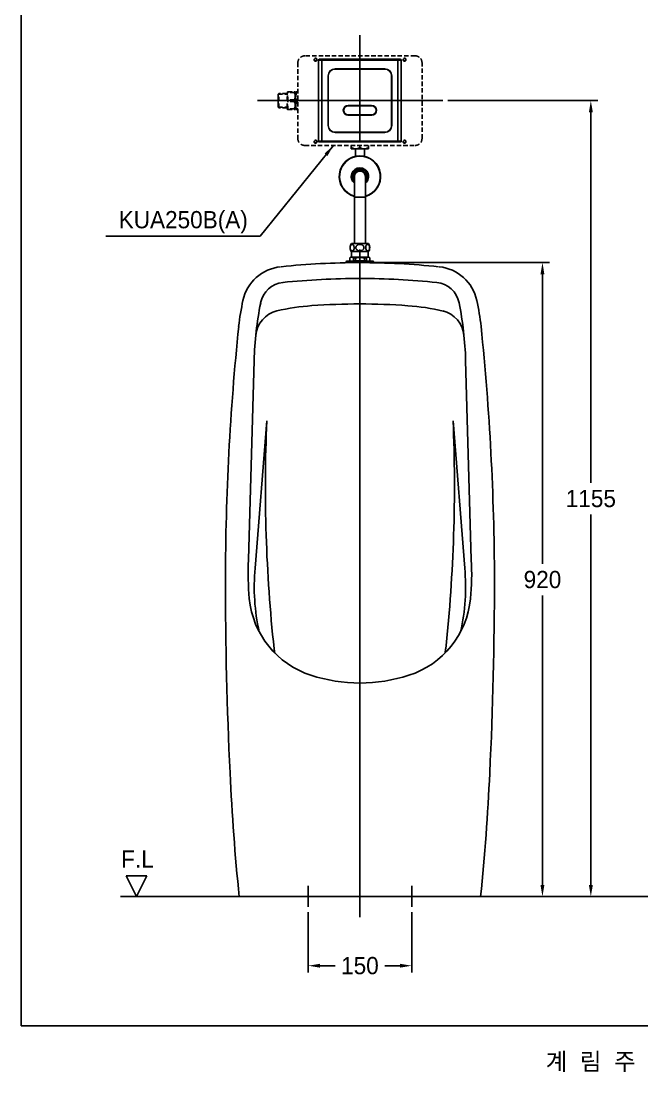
# Model space of a CAD drawing. Header units: millimetres. Extents: x 0 to 3700, y -67 to 2530.
# Drawn here: x 0 to 900, y -67 to 1458 of the extents above; entities that cross this region are included whole.
import ezdxf
from ezdxf.enums import TextEntityAlignment as Align
from ezdxf.lldxf.tags import DXFTag

# ---------------------------------------------------------------- set-up
doc = ezdxf.new("R2010")
doc.units = ezdxf.units.MM
doc.linetypes.add('DASHED2', pattern=[9.525, 6.35, -3.175])
for name, color, linetype in [('TEXT', 7, 'Continuous'), ('내부선 및 부속', 4, 'Continuous'), ('도각라인', 255, 'Continuous'), ('외형선', 3, 'Continuous'), ('점선', 6, 'DASHED2'), ('중심선', 1, 'DASHED'), ('치수선', 7, 'Continuous')]:
    doc.layers.add(name, color=color, linetype=linetype)
doc.styles.add('____', font='')
doc.styles.add('타이틀', font='H2GTRM.TTF', dxfattribs={"height": 25})
doc.styles.get('____').set_extended_font_data('굴림')
tags = doc.linetypes.add('DASHDOT', pattern=[70, 31, -13, 13, -13]).pattern_tags.tags
tags[10:11] = [DXFTag(74, 4), DXFTag(75, 0), DXFTag(340, '0'), DXFTag(46, 0.0), DXFTag(50, 0.0), DXFTag(44, 0.0), DXFTag(45, 0.0)]
tags[8:9] = [DXFTag(74, 4), DXFTag(75, 0), DXFTag(340, '0'), DXFTag(46, 0.0), DXFTag(50, 0.0), DXFTag(44, 0.0), DXFTag(45, 0.0)]
tags[6:7] = [DXFTag(74, 4), DXFTag(75, 0), DXFTag(340, '0'), DXFTag(46, 0.0), DXFTag(50, 0.0), DXFTag(44, 0.0), DXFTag(45, 0.0)]
tags[4:5] = [DXFTag(74, 4), DXFTag(75, 0), DXFTag(340, '0'), DXFTag(46, 0.0), DXFTag(50, 0.0), DXFTag(44, 0.0), DXFTag(45, 0.0)]
tags = doc.linetypes.add('DASHED', pattern=[25.72, 12.86, -12.86]).pattern_tags.tags
tags[6:7] = [DXFTag(74, 4), DXFTag(75, 0), DXFTag(340, '0'), DXFTag(46, 0.0), DXFTag(50, 0.0), DXFTag(44, 0.0), DXFTag(45, 0.0)]
tags[4:5] = [DXFTag(74, 4), DXFTag(75, 0), DXFTag(340, '0'), DXFTag(46, 0.0), DXFTag(50, 0.0), DXFTag(44, 0.0), DXFTag(45, 0.0)]
doc.dimstyles.new('MSADIM', dxfattribs={"dimtxt": 33, "dimasz": 17, "dimexe": 10, "dimexo": 7.5, "dimgap": 10, "dimtad": 0, "dimtih": 1, "dimtoh": 1, "dimdec": 0, "dimzin": 1, "dimdsep": 46, "dimtxsty": '____', "dimcen": 11.25, "dimadec": 0, "dimazin": 0, "dimtfac": 1, "dimtdec": 0, "dimtix": 1, "dimtmove": 0, "dimatfit": 3, "dimfxl": 0, "dimtolj": 1, "dimtzin": 1, "dimarcsym": 0})

# ---------------------------------------------------------------- blocks, each defined once
blk = doc.blocks.new('*D4')
at = {"layer": '치수선', "color": 0, "linetype": 'Continuous', "lineweight": -2}
for p, q in [((498.7, 1107.5), (765.8, 1107.5)), ((755.8, 1090.5), (755.8, 670.3)), ((755.8, 204.5), (755.8, 624.6)), ((705.9, 187.5), (765.8, 187.5))]:
    blk.add_line(p, q, dxfattribs=at)
at = {"layer": '치수선', "color": 0, "linetype": 'Continuous'}
for points in [[(752.9, 1090.5), (758.6, 1090.5), (755.8, 1107.5)], [(752.9, 204.5), (758.6, 204.5), (755.8, 187.5)]]:
    blk.add_solid(points, dxfattribs=at)
at = {"layer": '치수선', "color": 0, "linetype": 'Continuous', "insert": (755.8, 647.5), "char_height": 25, "attachment_point": 5, "style": '____'}
blk.add_mtext('\\A1;920', dxfattribs=at)
blk = doc.blocks.new('*D5')
at = {"layer": '치수선', "color": 0, "linetype": 'Continuous', "lineweight": -2}
for p, q in [((618.4, 1342.5), (835.9, 1342.5)), ((825.9, 1325.5), (825.9, 787.8)), ((825.9, 204.5), (825.9, 742.1)), ((786.3, 187.5), (835.9, 187.5))]:
    blk.add_line(p, q, dxfattribs=at)
at = {"layer": '치수선', "color": 0, "linetype": 'Continuous'}
for points in [[(823.1, 1325.5), (828.8, 1325.5), (825.9, 1342.5)], [(823.1, 204.5), (828.8, 204.5), (825.9, 187.5)]]:
    blk.add_solid(points, dxfattribs=at)
at = {"layer": '치수선', "color": 0, "linetype": 'Continuous', "insert": (825.9, 765), "char_height": 25, "attachment_point": 5, "style": '____'}
blk.add_mtext('\\A1;1155', dxfattribs=at)
blk = doc.blocks.new('*D9')
at = {"layer": '치수선', "color": 0, "linetype": 'Continuous', "lineweight": -2}
for p, q in [((416.2, 165.2), (416.2, 77.3)), ((566.2, 165.2), (566.2, 77.3)), ((433.2, 87.3), (455.2, 87.3)), ((549.2, 87.3), (527.1, 87.3))]:
    blk.add_line(p, q, dxfattribs=at)
at = {"layer": '치수선', "color": 0, "linetype": 'Continuous'}
for points in [[(433.2, 90.1), (433.2, 84.5), (416.2, 87.3)], [(549.2, 90.1), (549.2, 84.5), (566.2, 87.3)]]:
    blk.add_solid(points, dxfattribs=at)
at = {"layer": '치수선', "color": 0, "linetype": 'Continuous', "insert": (491.2, 87.3), "char_height": 25, "attachment_point": 5, "style": '____'}
blk.add_mtext('\\A1;150', dxfattribs=at)

msp = doc.modelspace()

# ---------------------------------------------------------------- linework, layer by layer
for p, q in [((474.2, 1335), (474.2, 1335.4)), ((474.2, 1321.6), (474.2, 1321.9))]:
    msp.add_line(p, q)
at = {"layer": '내부선 및 부속', "linetype": 'Continuous'}
for p, q in [((431.2, 1401.4), (431.2, 1283.5)), ((432.2, 1402.5), (432.2, 1402.4)), ((550.2, 1402.5), (432.2, 1402.5)), ((436.2, 1282.9), (436.2, 1402.1)), ((436.2, 1402.1), (546.2, 1402.1)), ((436.2, 1401.1), (546.2, 1401.1)), ((527.2, 1388.6), (455.2, 1388.6)), ((455.2, 1388.4), (527.2, 1388.4)), ((546.2, 1282.9), (546.2, 1402.1)), ((550.2, 1402.4), (550.2, 1402.5)), ((551.2, 1283.5), (551.2, 1401.4)), ((445.1, 1378.5), (445.1, 1306.5)), ((445.3, 1306.5), (445.3, 1378.5)), ((537.1, 1378.5), (537.1, 1306.5)), ((537.3, 1306.5), (537.3, 1378.5)), ((508.2, 1335.6), (474.2, 1335.6)), ((474.2, 1335.4), (508.2, 1335.4)), ((508.2, 1335.3), (474.2, 1335.3)), ((474.2, 1335), (508.2, 1335)), ((508.2, 1335.4), (508.2, 1335)), ((508.2, 1321.9), (474.2, 1321.9)), ((508.2, 1321.6), (474.2, 1321.6)), ((474.2, 1321.6), (508.2, 1321.6)), ((474.2, 1321.4), (508.2, 1321.4)), ((508.2, 1321.9), (508.2, 1321.6)), ((527.2, 1296.6), (455.2, 1296.6)), ((455.2, 1296.4), (527.2, 1296.4)), ((432.2, 1282.5), (432.2, 1282.5)), ((432.2, 1282.5), (550.2, 1282.5)), ((546.2, 1283.9), (436.2, 1283.9)), ((546.2, 1282.9), (436.2, 1282.9)), ((550.2, 1282.5), (550.2, 1282.5)), ((478.7, 1272.5), (478.7, 1277.5)), ((478.7, 1272.5), (503.7, 1272.5)), ((484.8, 1272.5), (484.8, 1261.7)), ((491.2, 1274.4), (491.2, 1277.5)), ((497.6, 1272.5), (497.6, 1261.7)), ((503.7, 1272.5), (503.7, 1277.5)), ((483.3, 1232.5), (483.3, 1135)), ((499.1, 1232.5), (499.1, 1135)), ((499.1, 1202.5), (483.3, 1202.5)), ((477.1, 1130.4), (477, 1130)), ((477, 1130), (477, 1129.2)), ((477, 1129.2), (477, 1128.2)), ((477.2, 1130.9), (477.1, 1130.7)), ((477.1, 1130.7), (477.1, 1130.4)), ((477.3, 1131.4), (477.2, 1131.2)), ((477.2, 1131.2), (477.2, 1130.9)), ((477.4, 1131.6), (477.3, 1131.4)), ((477.5, 1131.9), (477.4, 1131.8)), ((477.4, 1131.8), (477.4, 1131.6)), ((477.6, 1132.2), (477.5, 1132)), ((477.5, 1132), (477.5, 1131.9)), ((477.7, 1132.3), (477.6, 1132.2)), ((477.8, 1132.5), (477.7, 1132.4)), ((477.7, 1132.4), (477.7, 1132.3)), ((477.9, 1132.7), (477.8, 1132.5)), ((478, 1132.9), (477.9, 1132.8)), ((477.9, 1132.8), (477.9, 1132.7)), ((478.1, 1133), (478, 1132.9)), ((478.2, 1133.1), (478.1, 1133)), ((478.3, 1133.2), (478.2, 1133.1)), ((478.4, 1133.3), (478.3, 1133.2)), ((478.5, 1133.5), (478.4, 1133.4)), ((478.4, 1133.4), (478.4, 1133.3)), ((478.6, 1133.5), (478.5, 1133.5)), ((478.7, 1133.6), (478.6, 1133.5)), ((478.8, 1133.7), (478.7, 1133.6)), ((478.8, 1135), (491.2, 1135)), ((478.9, 1133.7), (478.8, 1133.7)), ((479, 1133.8), (478.9, 1133.7)), ((479.1, 1133.8), (479, 1133.8)), ((479.2, 1133.9), (479.1, 1133.8)), ((479.3, 1133.9), (479.2, 1133.9)), ((479.5, 1134), (479.3, 1133.9)), ((479.7, 1134), (479.5, 1134)), ((479.9, 1134), (479.7, 1134)), ((480.1, 1134), (479.9, 1134)), ((480.3, 1134), (480.1, 1134)), ((480.5, 1133.9), (480.3, 1134)), ((480.6, 1133.9), (480.5, 1133.9)), ((480.7, 1133.9), (480.6, 1133.9)), ((480.8, 1133.8), (480.7, 1133.9)), ((480.9, 1133.8), (480.8, 1133.8)), ((480.9, 1133.7), (480.9, 1133.8)), ((481, 1133.6), (480.9, 1133.7)), ((481.1, 1133.6), (481, 1133.6)), ((481.2, 1133.5), (481.1, 1133.6)), ((481.3, 1133.4), (481.2, 1133.5)), ((481.4, 1133.3), (481.3, 1133.4)), ((481.5, 1133.2), (481.4, 1133.3)), ((481.6, 1133.1), (481.5, 1133.2)), ((481.7, 1133), (481.6, 1133.1)), ((481.7, 1132.9), (481.7, 1133)), ((481.8, 1132.8), (481.7, 1132.9)), ((481.9, 1132.7), (481.8, 1132.8)), ((482, 1132.6), (481.9, 1132.7)), ((482, 1132.5), (482, 1132.6)), ((482.1, 1132.4), (482, 1132.5)), ((482.2, 1132.2), (482.1, 1132.4)), ((482.2, 1132.1), (482.2, 1132.2)), ((482.3, 1132), (482.2, 1132.1)), ((482.3, 1131.8), (482.3, 1132)), ((482.4, 1131.7), (482.3, 1131.8)), ((482.5, 1131.5), (482.4, 1131.7)), ((482.5, 1131.3), (482.5, 1131.5)), ((482.6, 1131.1), (482.5, 1131.3)), ((482.6, 1130.9), (482.6, 1131.1)), ((482.7, 1130.5), (482.6, 1130.9)), ((482.8, 1130.2), (482.7, 1130.5)), ((482.8, 1129.2), (482.8, 1130.2)), ((483.3, 1135), (499.1, 1135)), ((485.3, 1129), (485.5, 1128.2)), ((485.9, 1131.2), (485.7, 1130.9)), ((486.1, 1131.6), (485.9, 1131.2)), ((486.3, 1131.9), (486.1, 1131.6)), ((486.6, 1132.2), (486.3, 1131.9)), ((486.9, 1132.5), (486.6, 1132.2)), ((487.2, 1132.7), (486.9, 1132.5)), ((487.6, 1133), (487.2, 1132.7)), ((487.9, 1133.2), (487.6, 1133)), ((488.3, 1133.4), (487.9, 1133.2)), ((488.8, 1133.6), (488.3, 1133.4)), ((489.4, 1133.8), (488.8, 1133.6)), ((503.5, 1135), (491.2, 1135)), ((493.5, 1133.6), (493, 1133.8)), ((494, 1133.4), (493.5, 1133.6)), ((494.4, 1133.2), (494, 1133.4)), ((494.8, 1133), (494.4, 1133.2)), ((495.1, 1132.7), (494.8, 1133)), ((495.4, 1132.5), (495.1, 1132.7)), ((495.8, 1132.2), (495.4, 1132.5)), ((496, 1131.9), (495.8, 1132.2)), ((496.2, 1131.6), (496, 1131.9)), ((496.4, 1131.2), (496.2, 1131.6)), ((496.6, 1130.9), (496.4, 1131.2)), ((496.9, 1128.2), (497, 1129)), ((499.6, 1130.2), (499.5, 1129.2)), ((499.7, 1130.9), (499.6, 1130.5)), ((499.6, 1130.5), (499.6, 1130.2)), ((499.8, 1131.3), (499.7, 1131.1)), ((499.7, 1131.1), (499.7, 1130.9)), ((499.9, 1131.5), (499.8, 1131.3)), ((500, 1131.8), (499.9, 1131.7)), ((499.9, 1131.7), (499.9, 1131.5)), ((500.1, 1132.1), (500, 1132)), ((500, 1132), (500, 1131.8)), ((500.2, 1132.4), (500.1, 1132.2)), ((500.1, 1132.2), (500.1, 1132.1)), ((500.3, 1132.5), (500.2, 1132.4)), ((500.4, 1132.6), (500.3, 1132.5)), ((500.5, 1132.8), (500.4, 1132.7)), ((500.4, 1132.7), (500.4, 1132.6)), ((500.6, 1132.9), (500.5, 1132.8)), ((500.7, 1133), (500.6, 1132.9)), ((500.8, 1133.2), (500.7, 1133.1)), ((500.7, 1133.1), (500.7, 1133)), ((500.9, 1133.3), (500.8, 1133.2)), ((501, 1133.4), (500.9, 1133.3)), ((501.1, 1133.5), (501, 1133.4)), ((501.2, 1133.6), (501.1, 1133.5)), ((501.3, 1133.6), (501.2, 1133.6)), ((501.4, 1133.7), (501.3, 1133.6)), ((501.5, 1133.8), (501.4, 1133.7)), ((501.6, 1133.8), (501.5, 1133.8)), ((501.7, 1133.9), (501.6, 1133.8)), ((501.8, 1133.9), (501.7, 1133.9)), ((501.9, 1133.9), (501.8, 1133.9)), ((502.1, 1134), (501.9, 1133.9)), ((502.3, 1134), (502.1, 1134)), ((502.4, 1134), (502.3, 1134)), ((502.6, 1134), (502.4, 1134)), ((502.8, 1134), (502.6, 1134)), ((503, 1133.9), (502.8, 1134)), ((503.1, 1133.9), (503, 1133.9)), ((503.2, 1133.8), (503.1, 1133.9)), ((503.3, 1133.8), (503.2, 1133.8)), ((503.4, 1133.7), (503.3, 1133.8)), ((503.5, 1133.7), (503.4, 1133.7)), ((503.6, 1133.6), (503.5, 1133.7)), ((503.7, 1133.5), (503.6, 1133.6)), ((503.8, 1133.5), (503.7, 1133.5)), ((503.9, 1133.4), (503.8, 1133.5)), ((504, 1133.3), (503.9, 1133.4)), ((504.1, 1133.2), (504, 1133.3)), ((504.1, 1133.1), (504.1, 1133.2)), ((504.2, 1133), (504.1, 1133.1)), ((504.3, 1132.9), (504.2, 1133)), ((504.4, 1132.8), (504.3, 1132.9)), ((504.4, 1132.7), (504.4, 1132.8)), ((504.5, 1132.5), (504.4, 1132.7)), ((504.6, 1132.4), (504.5, 1132.5)), ((504.7, 1132.3), (504.6, 1132.4)), ((504.7, 1132.2), (504.7, 1132.3)), ((504.8, 1132), (504.7, 1132.2)), ((504.8, 1131.9), (504.8, 1132)), ((504.9, 1131.8), (504.8, 1131.9)), ((504.9, 1131.6), (504.9, 1131.8)), ((505, 1131.4), (504.9, 1131.6)), ((505.1, 1131.2), (505, 1131.4)), ((505.1, 1130.9), (505.1, 1131.2)), ((505.2, 1130.7), (505.1, 1130.9)), ((505.2, 1130.4), (505.2, 1130.7)), ((505.3, 1130), (505.2, 1130.4)), ((505.3, 1129.2), (505.3, 1130)), ((505.3, 1128.2), (505.3, 1129.2)), ((476.7, 1114.6), (478.2, 1115.5)), ((476.7, 1114.6), (476.7, 1110.5)), ((477, 1128.2), (477.1, 1127.9)), ((477.1, 1127.9), (477.2, 1127.6)), ((477.2, 1127.6), (477.2, 1127.3)), ((477.2, 1127.3), (477.3, 1127.1)), ((477.3, 1127.1), (477.3, 1126.9)), ((477.3, 1126.9), (477.4, 1126.7)), ((477.4, 1126.7), (477.5, 1126.6)), ((477.5, 1126.6), (477.5, 1126.4)), ((477.5, 1126.4), (477.6, 1126.3)), ((477.6, 1126.3), (477.6, 1126.2)), ((477.6, 1126.2), (477.7, 1126)), ((477.7, 1126), (477.8, 1125.9)), ((477.8, 1125.9), (477.8, 1125.8)), ((477.8, 1125.8), (477.9, 1125.7)), ((477.9, 1125.7), (478, 1125.6)), ((478, 1125.6), (478.1, 1125.5)), ((478.1, 1125.5), (478.1, 1125.4)), ((478.1, 1125.4), (478.2, 1125.3)), ((478.2, 1125.3), (478.3, 1125.2)), ((491.2, 1115.5), (478.2, 1115.5)), ((478.3, 1125.2), (478.4, 1125.1)), ((478.4, 1125.1), (478.5, 1125)), ((478.5, 1125), (478.6, 1124.9)), ((478.6, 1124.9), (478.7, 1124.8)), ((478.7, 1124.8), (478.8, 1124.8)), ((478.8, 1124.8), (478.9, 1124.7)), ((482.7, 1123.5), (478.8, 1123.5)), ((478.9, 1124.7), (478.9, 1124.6)), ((478.9, 1124.6), (479, 1124.6)), ((479, 1124.6), (479.1, 1124.6)), ((479.1, 1124.6), (479.2, 1124.5)), ((479.2, 1124.5), (479.3, 1124.5)), ((479.2, 1123.5), (479.2, 1115.4)), ((479.3, 1124.5), (479.5, 1124.4)), ((479.5, 1124.4), (479.7, 1124.4)), ((479.7, 1124.4), (479.9, 1124.4)), ((479.9, 1124.4), (480.1, 1124.4)), ((480.1, 1124.4), (480.3, 1124.4)), ((480.3, 1124.4), (480.5, 1124.5)), ((480.5, 1124.5), (480.6, 1124.5)), ((480.6, 1124.5), (480.7, 1124.6)), ((480.7, 1124.6), (480.8, 1124.6)), ((480.8, 1124.6), (480.9, 1124.7)), ((480.9, 1124.7), (481, 1124.7)), ((481, 1124.7), (481.1, 1124.8)), ((481.1, 1124.8), (481.2, 1124.9)), ((481.2, 1124.9), (481.3, 1125)), ((481.3, 1125), (481.4, 1125)), ((481.4, 1125), (481.5, 1125.1)), ((481.5, 1125.2), (481.6, 1125.3)), ((481.5, 1125.1), (481.5, 1125.2)), ((481.6, 1125.3), (481.7, 1125.4)), ((481.7, 1114.5), (481.7, 1112.5)), ((491.2, 1123.5), (482.7, 1123.5)), ((484.7, 1114.5), (484.7, 1112.5)), ((485.5, 1128.2), (485.6, 1127.6)), ((485.6, 1127.6), (485.8, 1127.3)), ((485.8, 1127.3), (486, 1126.9)), ((486, 1126.9), (486.2, 1126.6)), ((486.2, 1126.6), (486.4, 1126.4)), ((486.4, 1126.4), (486.8, 1126)), ((486.8, 1126), (487, 1125.8)), ((487, 1125.8), (487.3, 1125.6)), ((487.3, 1125.6), (487.6, 1125.4)), ((491.2, 1123.5), (499.7, 1123.5)), ((491.2, 1115.5), (504.2, 1115.5)), ((494.7, 1125.4), (495, 1125.6)), ((495, 1125.6), (495.3, 1125.8)), ((495.3, 1125.8), (495.6, 1126)), ((495.6, 1126), (495.9, 1126.4)), ((495.9, 1126.4), (496.1, 1126.6)), ((496.1, 1126.6), (496.3, 1126.9)), ((496.3, 1126.9), (496.5, 1127.3)), ((496.5, 1127.3), (496.7, 1127.6)), ((496.7, 1127.6), (496.9, 1128.2)), ((497.7, 1114.5), (497.7, 1112.5)), ((499.7, 1123.5), (503.5, 1123.5)), ((500.6, 1125.4), (500.7, 1125.3)), ((500.7, 1125.3), (500.8, 1125.2)), ((500.7, 1114.5), (500.7, 1112.5)), ((500.8, 1125.2), (500.9, 1125.1)), ((500.9, 1125.1), (501, 1125)), ((501, 1125), (501, 1125)), ((501, 1125), (501.1, 1124.9)), ((501.1, 1124.9), (501.2, 1124.8)), ((501.2, 1124.8), (501.3, 1124.7)), ((501.3, 1124.7), (501.4, 1124.7)), ((501.4, 1124.7), (501.5, 1124.6)), ((501.5, 1124.6), (501.6, 1124.6)), ((501.6, 1124.6), (501.7, 1124.5)), ((501.7, 1124.5), (501.8, 1124.5)), ((501.8, 1124.5), (502.1, 1124.4)), ((502.1, 1124.4), (502.3, 1124.4)), ((502.3, 1124.4), (502.4, 1124.4)), ((502.4, 1124.4), (502.6, 1124.4)), ((502.6, 1124.4), (502.8, 1124.4)), ((502.8, 1124.4), (503, 1124.5)), ((503, 1124.5), (503.1, 1124.5)), ((503.1, 1124.5), (503.2, 1124.6)), ((503.2, 1124.6), (503.3, 1124.6)), ((503.2, 1123.5), (503.2, 1115.4)), ((503.3, 1124.6), (503.4, 1124.6)), ((503.4, 1124.6), (503.5, 1124.7)), ((503.5, 1124.7), (503.6, 1124.8)), ((503.6, 1124.8), (503.7, 1124.8)), ((503.7, 1124.9), (503.8, 1125)), ((503.7, 1124.8), (503.7, 1124.9)), ((503.8, 1125), (503.9, 1125.1)), ((503.9, 1125.1), (504, 1125.2)), ((504, 1125.2), (504.1, 1125.3)), ((504.1, 1125.3), (504.2, 1125.4)), ((504.2, 1125.4), (504.3, 1125.5)), ((505.7, 1114.6), (504.2, 1115.5)), ((504.3, 1125.6), (504.4, 1125.7)), ((504.3, 1125.5), (504.3, 1125.6)), ((504.4, 1125.7), (504.5, 1125.8)), ((504.5, 1125.8), (504.6, 1125.9)), ((504.6, 1126), (504.7, 1126.2)), ((504.6, 1125.9), (504.6, 1126)), ((504.7, 1126.3), (504.8, 1126.4)), ((504.7, 1126.2), (504.7, 1126.3)), ((504.8, 1126.4), (504.9, 1126.6)), ((504.9, 1126.7), (505, 1126.9)), ((504.9, 1126.6), (504.9, 1126.7)), ((505, 1127.1), (505.1, 1127.3)), ((505, 1126.9), (505, 1127.1)), ((505.1, 1127.3), (505.2, 1127.6)), ((505.2, 1127.9), (505.3, 1128.2)), ((505.2, 1127.6), (505.2, 1127.9)), ((505.7, 1114.6), (505.7, 1110.5)), ((510.2, 1109.5), (472.2, 1109.5)), ((472.2, 1107.5), (491.2, 1107.5)), ((473.2, 1107.5), (509.2, 1107.5)), ((475.7, 1109.5), (475.8, 1109.5)), ((481.7, 1112.5), (481.7, 1110.5)), ((484.7, 1112.5), (484.7, 1110.5)), ((510.2, 1107.5), (491.2, 1107.5)), ((497.7, 1112.5), (497.7, 1110.5)), ((500.7, 1112.5), (500.7, 1110.5)), ((506.6, 1109.5), (506.7, 1109.5)), ((356.2, 877.7), (339.2, 664)), ((626.2, 877.7), (643.1, 664))]:
    msp.add_line(p, q, dxfattribs=at)
at = {"layer": '내부선 및 부속', "linetype": 'Continuous', "flags": 128}
for points in [[(491.2, 1047.5, -0.017384), (560.6, 1045)], [(560.6, 1045, -0.04069), (612, 1037.2)], [(611.3, 1037.4, -0.324664), (642, 1001.9)], [(366.8, 547.2, -0.037631), (356.2, 877.7)], [(345.2, 571.9, -0.077317), (339.2, 664)], [(367.7, 541.1, -0.015309), (366.8, 547.2)]]:
    msp.add_lwpolyline(points, format="xyb", dxfattribs=at)
at = {"layer": '내부선 및 부속', "linetype": 'Continuous'}
for centre, radius, start, end in [((455.2, 1378.5), 10.1, 90, 180), ((455.2, 1378.5), 9.9, 90, 180), ((527.2, 1378.5), 10.1, 0, 90), ((527.2, 1378.5), 9.9, 0, 90), ((550.2, 1401.4), 0.982, 0.0025, 2.5077), ((474.2, 1328.5), 7.1, 90, 270), ((474.2, 1328.5), 6.9, 90, 270), ((474.2, 1328.5), 6.89, 90, 270), ((474.2, 1328.5), 6.59, 90, 270), ((508.2, 1328.5), 7.1, 270, 90), ((508.2, 1328.5), 6.9, 270, 90), ((508.2, 1328.5), 6.89, 270, 90), ((508.2, 1328.5), 6.59, 270, 90), ((455.2, 1306.5), 10.1, 180, 270), ((455.2, 1306.5), 9.9, 180, 270), ((527.2, 1306.5), 10.1, 270, 0), ((527.2, 1306.5), 9.9, 270, 0), ((432.1, 1283.5), 0.982, 180.0025, 182.5077), ((491.2, 1232.5), 30, 285.2839, 254.7161), ((491.2, 1232.5), 29.6, 285.5059, 254.4941), ((491.2, 1232.5), 12.6, 308.8913, 231.1087), ((491.2, 1232.5), 11, 315.9082, 224.0918), ((491.2, 1232.5), 9, 331.8877, 208.1122), ((491.2, 1232.5), 8, 352.6814, 187.3186), ((491.2, 1232.5), 7.9, 0, 180), ((486.9, 1129.2), 9.98, 144.4985, 179.7412), ((486.9, 1129.2), 9.98, 179.7412, 214.8682), ((477.4, 1128.8), 5.48, 322.4236, 4.714), ((489, 1129.3), 3.73, 153.456, 184.8193), ((490.7, 1129.3), 4.7, 84.3415, 106.5393), ((491.6, 1129.3), 4.7, 73.4607, 95.6585), ((493.3, 1129.3), 3.73, 355.1807, 26.544), ((505, 1128.8), 5.48, 175.286, 217.5764), ((495.4, 1129.2), 9.98, 0.2588, 35.5015), ((495.4, 1129.2), 9.98, 325.1318, 0.2588), ((478.2, 1109), 6.43, 57.6144, 90.4948), ((483.2, 1108.9), 5.72, 74.7919, 105.2081), ((490.4, 1081.7), 33.2, 88.77, 100.0274), ((491.2, 1131.3), 6.92, 239.3391, 269.8436), ((491.1, 1131.3), 6.92, 270.1564, 300.6609), ((491.9, 1081.7), 33.2, 79.9726, 91.23), ((499.2, 1108.9), 5.72, 74.7919, 105.2081), ((504.1, 1109), 6.43, 89.5052, 122.3856), ((472.2, 1108.5), 1, 90, 180), ((472.2, 1108.5), 1, 180, 270), ((475.7, 1110.5), 1, 275.4232, 0), ((479.2, 1113.1), 3.63, 226.537, 313.5656), ((483.2, 1116), 5.72, 254.7919, 285.2081), ((490.4, 1143.2), 33.2, 259.9726, 271.23), ((491.9, 1143.2), 33.2, 268.77, 280.0274), ((499.2, 1116), 5.72, 254.7919, 285.2081), ((503.2, 1113.1), 3.63, 226.4344, 313.463), ((506.7, 1110.5), 1, 180, 264.5768), ((510.2, 1108.5), 1, 0, 90), ((510.2, 1108.5), 1, 270, 0), ((380.1, 998.4), 40, 103.169, 175.1159), ((443.9, 725.8), 320, 93.9838, 103.169), ((491.2, 47.5), 1000, 90, 93.9838), ((-1571.8, 783.3), 2200, 353.8373, 2.4577), ((344.3, 637), 300, 347.4637, 5.1483), ((516, 557.9), 100, 350.3291, 353.8373)]:
    msp.add_arc(centre, radius, start, end, dxfattribs=at)
for centre, start_param, end_param in [((432.2, 1401.4), 0, 1.570796), ((550.2, 1401.4), -1.570796, 0), ((432.2, 1283.5), 1.570796, 3.141593), ((550.2, 1283.5), -3.141593, -1.570796)]:
    msp.add_ellipse(centre, major_axis=(0, 1), ratio=0.996195, start_param=start_param, end_param=end_param, dxfattribs=at)
for points, knots in [([(432.2, 1402.4), (432, 1402.4), (431.8, 1402.4), (431.4, 1402.1), (431.2, 1401.8), (431.2, 1401.5), (431.2, 1401.4)], [0, 0, 0, 0, 0.250471, 0.500623, 0.750409, 1, 1, 1, 1]), ([(431.2, 1401.4), (431.2, 1401.4), (431.2, 1401.4), (431.2, 1401.4), (431.2, 1401.3)], [0, 0, 0, 0, 0.357807, 1, 1, 1, 1]), ([(431.2, 1401.3), (431.3, 1401.3), (431.5, 1401.3), (431.9, 1401.2), (432.4, 1401.2), (433, 1401.1), (433.7, 1401.1), (434.8, 1401.1), (435.6, 1401.1), (436.2, 1401.1)], [0, 0, 0, 0, 0.047144, 0.122431, 0.224001, 0.348954, 0.493598, 0.6536, 1, 1, 1, 1]), ([(432.2, 1402.4), (432.2, 1402.4), (432.2, 1402.4), (432.3, 1402.3), (432.5, 1402.3), (432.9, 1402.2), (433.4, 1402.1), (434, 1402.1), (434.6, 1402.1), (435.4, 1402.1), (435.9, 1402.1), (436.2, 1402.1)], [0, 0, 0, 0, 0.009693, 0.026153, 0.084481, 0.176759, 0.300133, 0.450163, 0.621258, 0.806902, 1, 1, 1, 1]), ([(546.2, 1402.1), (546.4, 1402.1), (546.9, 1402.1), (547.7, 1402.1), (548.4, 1402.1), (549, 1402.1), (549.4, 1402.2), (549.8, 1402.3), (550, 1402.3), (550.1, 1402.4), (550.2, 1402.4), (550.2, 1402.4)], [0, 0, 0, 0, 0.193098, 0.378742, 0.549837, 0.699867, 0.823241, 0.915519, 0.973847, 0.990307, 1, 1, 1, 1]), ([(546.2, 1401.1), (546.7, 1401.1), (547.6, 1401.1), (548.6, 1401.1), (549.3, 1401.1), (550, 1401.2), (550.4, 1401.2), (550.8, 1401.3), (551, 1401.3), (551.1, 1401.3)], [0, 0, 0, 0, 0.3464, 0.506402, 0.651046, 0.775999, 0.877569, 0.952856, 1, 1, 1, 1]), ([(550.2, 1402.4), (550.3, 1402.4), (550.5, 1402.4), (550.9, 1402.1), (551.1, 1401.8), (551.2, 1401.6), (551.2, 1401.4)], [0, 0, 0, 0, 0.250437, 0.500566, 0.750339, 1, 1, 1, 1]), ([(551.1, 1401.3), (551.1, 1401.4), (551.1, 1401.4), (551.2, 1401.4), (551.2, 1401.4)], [0, 0, 0, 0, 0.642193, 1, 1, 1, 1]), ([(436.2, 1283.9), (435.6, 1283.9), (434.8, 1283.8), (433.7, 1283.8), (433, 1283.8), (432.4, 1283.7), (431.9, 1283.7), (431.5, 1283.6), (431.3, 1283.6), (431.2, 1283.6)], [0, 0, 0, 0, 0.3464, 0.506402, 0.651046, 0.775999, 0.877569, 0.952856, 1, 1, 1, 1]), ([(431.2, 1283.6), (431.2, 1283.6), (431.2, 1283.5), (431.2, 1283.5), (431.2, 1283.5)], [0, 0, 0, 0, 0.642193, 1, 1, 1, 1]), ([(432.2, 1282.5), (432, 1282.5), (431.8, 1282.6), (431.5, 1282.8), (431.2, 1283.1), (431.2, 1283.3), (431.2, 1283.5)], [0, 0, 0, 0, 0.250437, 0.500566, 0.750339, 1, 1, 1, 1]), ([(436.2, 1282.9), (435.9, 1282.9), (435.4, 1282.9), (434.6, 1282.8), (434, 1282.8), (433.4, 1282.8), (432.9, 1282.7), (432.5, 1282.7), (432.3, 1282.6), (432.2, 1282.6), (432.2, 1282.5), (432.2, 1282.5)], [0, 0, 0, 0, 0.193098, 0.378742, 0.549837, 0.699867, 0.823241, 0.915519, 0.973847, 0.990307, 1, 1, 1, 1]), ([(551.1, 1283.6), (551, 1283.6), (550.8, 1283.6), (550.4, 1283.7), (550, 1283.7), (549.3, 1283.8), (548.6, 1283.8), (547.6, 1283.8), (546.7, 1283.9), (546.2, 1283.9)], [0, 0, 0, 0, 0.047144, 0.122431, 0.224001, 0.348954, 0.493598, 0.6536, 1, 1, 1, 1]), ([(550.2, 1282.5), (550.2, 1282.5), (550.1, 1282.6), (550, 1282.6), (549.8, 1282.7), (549.4, 1282.7), (549, 1282.8), (548.4, 1282.8), (547.7, 1282.8), (546.9, 1282.9), (546.4, 1282.9), (546.2, 1282.9)], [0, 0, 0, 0, 0.009693, 0.026153, 0.084481, 0.176759, 0.300133, 0.450163, 0.621258, 0.806902, 1, 1, 1, 1]), ([(550.2, 1282.5), (550.3, 1282.5), (550.6, 1282.6), (550.9, 1282.8), (551.1, 1283.1), (551.2, 1283.4), (551.2, 1283.5)], [0, 0, 0, 0, 0.250471, 0.500623, 0.750409, 1, 1, 1, 1]), ([(551.2, 1283.5), (551.2, 1283.5), (551.1, 1283.5), (551.1, 1283.6), (551.1, 1283.6)], [0, 0, 0, 0, 0.357807, 1, 1, 1, 1]), ([(478.7, 1274.4), (479.1, 1274.1), (480.1, 1273.6), (481.7, 1273), (483.3, 1272.6), (484.4, 1272.5), (484.9, 1272.5)], [0, 0, 0, 0, 0.25359, 0.504622, 0.753132, 1, 1, 1, 1]), ([(484.9, 1272.5), (485.5, 1272.5), (486.5, 1272.6), (488.1, 1273), (489.7, 1273.6), (490.7, 1274.1), (491.2, 1274.4)], [0, 0, 0, 0, 0.246869, 0.495378, 0.746409, 1, 1, 1, 1]), ([(491.2, 1274.4), (491.6, 1274.1), (492.6, 1273.6), (494.2, 1273), (495.8, 1272.6), (496.9, 1272.5), (497.4, 1272.5)], [0, 0, 0, 0, 0.25359, 0.504622, 0.753132, 1, 1, 1, 1]), ([(497.4, 1272.5), (498, 1272.5), (499, 1272.6), (500.6, 1273), (502.2, 1273.6), (503.2, 1274.1), (503.7, 1274.4)], [0, 0, 0, 0, 0.246869, 0.495378, 0.746409, 1, 1, 1, 1])]:
    msp.add_open_spline(points, degree=3, knots=knots, dxfattribs=at)
at = {"layer": '도각라인', "color": 7}
for q in [(0, 2530), (1800, 0)]:
    msp.add_line((0, 0), q, dxfattribs=at)
at = {"layer": '외형선', "linetype": 'Continuous'}
for p, q in [((337.9, 965.4), (329.7, 676.6)), ((644.4, 965.4), (652.6, 676.6)), ((182.3, 217.5), (152.3, 217.5)), ((152.3, 217.5), (167.3, 187.5)), ((167.3, 187.5), (182.3, 217.5)), ((1535.9, 187.5), (144, 187.5)), ((316.2, 187.5), (666.2, 187.5))]:
    msp.add_line(p, q, dxfattribs=at)
at = {"layer": '외형선', "linetype": 'Continuous', "flags": 128}
for points in [[(491.2, 1107.5, -0.025984), (605.3, 1101.5)], [(606.2, 1101.4, -0.324026), (660.6, 1052.6)], [(491.2, 1084.5, -0.025984), (602.9, 1078.6)], [(602.5, 1078.7, -0.32891), (635, 1049.1)], [(660.6, 1052.6, -0.02389), (666.8, 1015)], [(635, 1049.1, -0.041974), (644.4, 965.4)], [(666.8, 1015, -0.024945), (686.2, 647.5)], [(330.9, 619.9, -0.037277), (329.7, 676)], [(686.2, 647.5, -0.011694), (679.4, 366.9)], [(420.2, 508.7, -0.298703), (330.9, 619.9)], [(491.2, 497.5, -0.078609), (420.2, 508.7)], [(679.4, 366.9, -0.013233), (666.2, 187.5)]]:
    msp.add_lwpolyline(points, format="xyb", dxfattribs=at)
at = {"layer": '외형선', "linetype": 'Continuous'}
for centre, radius, start, end in [((382.6, 1039.5), 62.3, 96.0041, 167.8187), ((491.2, 7.5), 1100, 90, 95.9537), ((491.2, 7.5), 1077, 90, 95.9537), ((383.6, 1041.9), 37, 95.9344, 168.7605), ((383.6, 1041.9), 37, 95.9344, 168.7605), ((712.7, 968.2), 400, 167.8187, 173.2928), ((840.3, 951.1), 502.6, 168.7605, 178.3745), ((3986.6, 637.7), 3690.4, 174.1327, 179.8484), ((276.2, 656), 377, 354.5031, 3.0425), ((6296.2, 651), 6000, 180.03349, 182.71353), ((522, 632.3), 130, 287.979, 354.5031), ((491.2, 727.5), 230, 270, 287.979), ((3699.1, 527.9), 3400, 182.7135, 185.7462)]:
    msp.add_arc(centre, radius, start, end, dxfattribs=at)
at = {"layer": '점선'}
for p, q in [((571.2, 1407.5), (411.2, 1407.5)), ((401.2, 1397.5), (401.2, 1287.5)), ((581.2, 1287.5), (581.2, 1397.5)), ((372.5, 1351.9), (373.5, 1352.9)), ((372.5, 1333.1), (372.5, 1351.9)), ((372.6, 1352), (372.6, 1333)), ((372.6, 1352), (385.5, 1352)), ((373.5, 1332.1), (373.5, 1352.9)), ((385.5, 1352.9), (373.5, 1352.9)), ((386.4, 1355.5), (385.5, 1352.9)), ((385.5, 1332.1), (385.5, 1352.9)), ((386.4, 1355.5), (397.5, 1355.5)), ((386.9, 1354.1), (386.9, 1355.5)), ((396.2, 1354.1), (386.9, 1354.1)), ((386.9, 1341.1), (386.9, 1343.8)), ((396.2, 1343.8), (386.9, 1343.8)), ((396.2, 1354.1), (396.2, 1355.5)), ((396.2, 1341.1), (396.2, 1343.8)), ((397.5, 1329.5), (397.5, 1355.5)), ((397.5, 1350.3), (397.7, 1350.5)), ((397.7, 1334.5), (397.7, 1350.5)), ((398.2, 1350.5), (397.7, 1350.5)), ((398.2, 1355.3), (398.4, 1355.5)), ((398.2, 1355.3), (398.2, 1329.7)), ((398.4, 1355.5), (401.2, 1355.5)), ((399.7, 1355.5), (399.7, 1354.1)), ((399.7, 1354.1), (401.2, 1354.1)), ((399.7, 1341.1), (399.7, 1343.8)), ((399.7, 1343.8), (401.2, 1343.8)), ((372.5, 1333.1), (373.5, 1332.1)), ((372.6, 1333), (385.5, 1333)), ((385.5, 1332.1), (373.5, 1332.1)), ((386.4, 1329.4), (385.5, 1332.1)), ((386.4, 1329.5), (397.5, 1329.5)), ((396.2, 1341.1), (386.9, 1341.1)), ((386.9, 1330.8), (386.9, 1329.5)), ((396.2, 1330.8), (386.9, 1330.8)), ((396.2, 1330.8), (396.2, 1329.5)), ((397.5, 1334.7), (397.7, 1334.5)), ((398.2, 1334.5), (397.7, 1334.5)), ((398.2, 1329.7), (398.4, 1329.5)), ((398.4, 1329.5), (401.2, 1329.5)), ((399.7, 1341.1), (401.2, 1341.1)), ((399.7, 1329.5), (399.7, 1330.8)), ((399.7, 1330.8), (401.2, 1330.8)), ((411.2, 1277.5), (571.2, 1277.5))]:
    msp.add_line(p, q, dxfattribs=at)
for centre, radius in [((426.7, 1402), 2.2), ((426.7, 1402), 1.7), ((555.7, 1402), 2.2), ((555.7, 1402), 1.7), ((426.7, 1283), 2.2), ((426.7, 1283), 1.7), ((555.7, 1283), 2.2), ((555.7, 1283), 1.7)]:
    msp.add_circle(centre, radius, dxfattribs=at)
for centre, start, end in [((411.2, 1397.5), 90, 180), ((571.2, 1397.5), 0, 90), ((411.2, 1287.5), 180, 270), ((571.2, 1287.5), 270, 0)]:
    msp.add_arc(centre, 10, start, end, dxfattribs=at)
for points, knots in [([(386.9, 1343.8), (386.7, 1344.6), (386.5, 1346.4), (386.4, 1349), (386.5, 1351.5), (386.7, 1353.3), (386.9, 1354.1)], [0, 0, 0, 0, 0.250254, 0.5, 0.749746, 1, 1, 1, 1]), ([(397.5, 1349), (397.5, 1349.8), (397.2, 1351.6), (396.5, 1353.3), (396.2, 1354.1)], [0, 0, 0, 0, 0.496428, 1, 1, 1, 1]), ([(396.2, 1343.8), (396.5, 1344.6), (397.2, 1346.3), (397.5, 1348.1), (397.5, 1349)], [0, 0, 0, 0, 0.503548, 1, 1, 1, 1]), ([(399.7, 1354.1), (399.3, 1353.3), (398.6, 1351.6), (398.2, 1349), (398.6, 1346.3), (399.3, 1344.6), (399.7, 1343.8)], [0, 0, 0, 0, 0.25178, 0.5, 0.748221, 1, 1, 1, 1]), ([(386.9, 1330.8), (386.7, 1331.6), (386.5, 1333.4), (386.4, 1336), (386.5, 1338.5), (386.7, 1340.3), (386.9, 1341.1)], [0, 0, 0, 0, 0.250254, 0.5, 0.749746, 1, 1, 1, 1]), ([(397.5, 1336), (397.5, 1336.8), (397.2, 1338.6), (396.5, 1340.3), (396.2, 1341.1)], [0, 0, 0, 0, 0.496428, 1, 1, 1, 1]), ([(396.2, 1330.8), (396.5, 1331.6), (397.2, 1333.3), (397.5, 1335.1), (397.5, 1336)], [0, 0, 0, 0, 0.503548, 1, 1, 1, 1]), ([(399.7, 1341.1), (399.3, 1340.3), (398.6, 1338.6), (398.2, 1336), (398.6, 1333.3), (399.3, 1331.6), (399.7, 1330.8)], [0, 0, 0, 0, 0.25178, 0.5, 0.748221, 1, 1, 1, 1])]:
    msp.add_open_spline(points, degree=3, knots=knots, dxfattribs=at)
at = {"layer": '중심선', "linetype": 'DASHDOT'}
for p, q in [((491.2, 1283.9), (491.2, 1437.5)), ((342.6, 1342.5), (611.2, 1342.5)), ((491.2, 157.5), (491.2, 1126.4)), ((416.2, 172.7), (416.2, 203.2)), ((566.2, 172.7), (566.2, 203.2))]:
    msp.add_line(p, q, dxfattribs=at)

# ---------------------------------------------------------------- texts
at = {"layer": 'TEXT', "style": '타이틀'}
msp.add_text('F.L', height=25, dxfattribs=at).set_placement((168.8, 242.1), align=Align.MIDDLE)
msp.add_text('계  림  주  식  회  사', height=25, dxfattribs=at).set_placement((900, -51.7), align=Align.MIDDLE_CENTER)
at = {"layer": 'TEXT', "insert": (141.5, 1182.3), "char_height": 25, "width": 380.447, "attachment_point": 1, "line_spacing_factor": 0.963855, "style": '타이틀'}
msp.add_mtext('\\A1;KUA250B(A)', dxfattribs=at)

# ---------------------------------------------------------------- dimensions: what is measured, and where the dimension line sits
at = {"layer": '치수선', "linetype": 'Continuous'}
for base, p1, p2, picture, middle in [((825.9, 187.5), (610.9, 1342.5), (778.8, 187.5), '*D5', (825.9, 765)), ((755.8, 187.5), (491.2, 1107.5), (698.4, 187.5), '*D4', (755.8, 647.5))]:
    dim = msp.add_linear_dim(base=base, p1=p1, p2=p2, angle=90, dimstyle='MSADIM', override={"dimtxt": 25}, dxfattribs=at)
    dim.commit()
    dim.dimension.update_dxf_attribs({"geometry": picture, "text_midpoint": middle})
dim = msp.add_linear_dim(base=(566.2, 87.3), p1=(416.2, 172.7), p2=(566.2, 172.7), dimstyle='MSADIM', override={"dimtxt": 25}, dxfattribs=at)
dim.commit()
dim.dimension.update_dxf_attribs({"geometry": '*D9', "text_midpoint": (491.2, 87.3)})

# ---------------------------------------------------------------- leaders
msp.add_leader([(452.7, 1277.3), (346.8, 1145.8), (122.8, 1145.8)], dimstyle='MSADIM', override={"dimtxt": 25}, dxfattribs=at)

doc.saveas('drawing.dxf')
